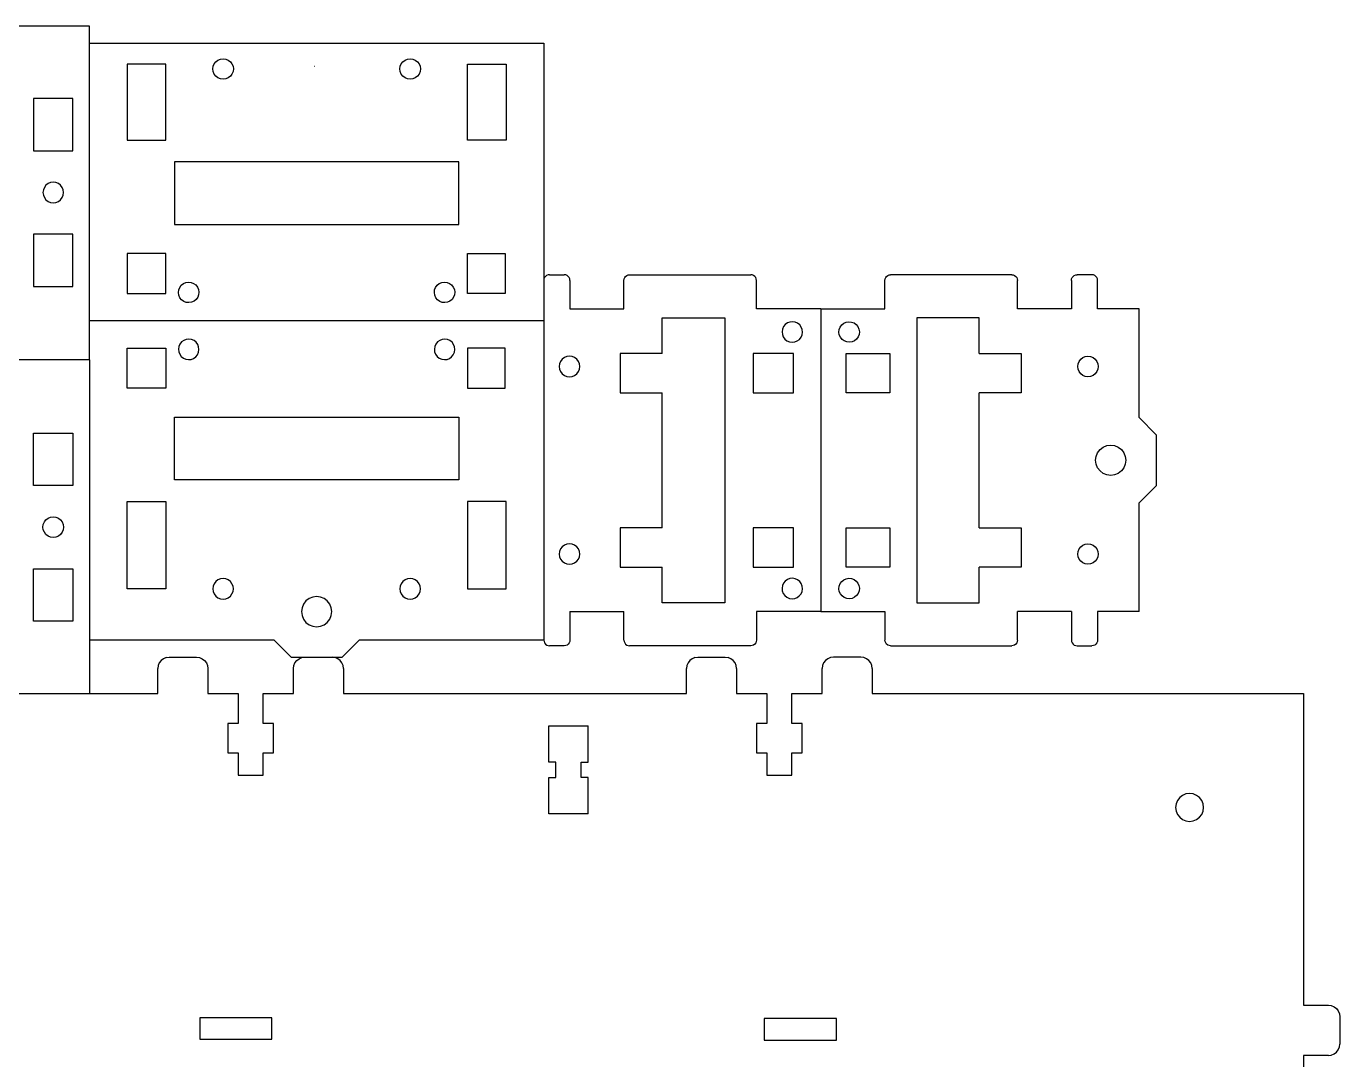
# Model space of a CAD drawing. Extents: x 0 to 941, y 0 to 539.
# Drawn here: x 654.4 to 885, y 357.6 to 538.9 of the extents above; entities that cross this region are included whole.
import ezdxf

# ---------------------------------------------------------------- set-up
doc = ezdxf.new("R2010")
doc.units = 0
doc.layers.add('Layer_1', color=7, linetype='CONTINUOUS')

msp = doc.modelspace()

# ---------------------------------------------------------------- linework, layer by layer
at = {"layer": 'Layer_1', "color": 7}
for points in [[(665.507517, 480.402484), (665.507517, 538.902465), (634.4574, 538.902211), (634.4574, 532.902223)], [(687.414537, 532.312246), (687.700005, 532.685005), (688.072058, 532.971094), (688.505298, 533.150898), (688.970259, 533.212225), (689.435192, 533.150898), (689.868431, 532.971094)], [(689.868431, 532.971094), (690.240513, 532.685005), (690.52598, 532.312246), (690.705446, 531.878132), (690.766631, 531.41224), (690.705446, 530.946375), (690.52598, 530.512261), (690.240513, 530.139446)], [(720.069285, 531.878132), (720.24875, 532.312246), (720.534274, 532.685005), (720.906271, 532.971094)], [(720.906271, 532.971094), (721.339539, 533.150898), (721.8045, 533.212225), (722.269433, 533.150898), (722.7027, 532.971094)], [(722.7027, 532.971094), (723.074754, 532.685005)], [(723.074754, 532.685005), (723.360194, 532.312246)], [(672.104038, 532.229696), (672.104038, 518.917528)], [(678.890438, 532.229696), (672.104038, 532.229696)], [(678.890438, 518.917528), (678.890438, 532.229696)], [(690.240513, 530.139446), (689.868431, 529.853413), (689.435192, 529.673553), (688.970259, 529.612255), (688.505298, 529.673553), (688.072058, 529.853413), (687.700005, 530.139446), (687.414537, 530.512261), (687.235044, 530.946375), (687.173858, 531.41224), (687.235044, 531.878132), (687.414537, 532.312246)], [(704.966812, 531.889396), (704.994752, 531.893064)], [(704.994808, 531.893062), (705.022748, 531.889675)], [(723.360194, 532.312246), (723.539687, 531.878132), (723.600901, 531.41224), (723.539687, 530.946375), (723.360194, 530.512261), (723.074754, 530.139446), (722.7027, 529.853413), (722.269433, 529.673553), (721.8045, 529.612255), (721.339539, 529.673553), (720.906271, 529.853413), (720.534274, 530.139446), (720.24875, 530.512261), (720.069285, 530.946375), (720.008071, 531.41224), (720.069285, 531.878132)], [(738.670749, 532.229696), (738.670749, 518.917528), (731.884321, 518.917528), (731.884321, 532.229696), (738.670749, 532.229696)], [(662.607401, 526.252221), (655.707378, 526.252221), (655.707378, 517.052228)], [(662.607401, 517.052228), (662.607401, 526.252221)], [(672.104038, 518.917528), (678.890438, 518.917528)], [(655.707378, 517.052228), (662.607401, 517.052228)], [(680.437326, 515.112354), (680.437326, 504.112461)], [(730.337404, 515.112354), (680.437326, 515.112354)], [(730.337404, 504.112461), (730.337404, 515.112354)], [(657.417052, 510.218556), (657.355669, 509.75224)], [(657.355669, 509.75224), (657.417052, 509.285924)], [(657.597054, 510.653093), (657.417052, 510.218556)], [(657.883368, 511.026248), (657.597054, 510.653093)], [(658.256522, 511.312562), (657.883368, 511.026248)], [(658.69106, 511.492563), (658.256522, 511.312562)], [(659.157376, 511.553947), (658.69106, 511.492563)], [(659.62372, 511.492563), (659.157376, 511.553947)], [(660.058257, 511.312562), (659.62372, 511.492563)], [(660.431411, 511.026248), (660.058257, 511.312562)], [(660.717726, 510.653093), (660.431411, 511.026248)], [(660.897727, 510.218556), (660.717726, 510.653093)], [(660.95911, 509.75224), (660.897727, 510.218556)], [(660.897727, 509.285924), (660.95911, 509.75224)], [(657.417052, 509.285924), (657.597054, 508.851359)], [(657.597054, 508.851359), (657.883368, 508.478233)], [(657.883368, 508.478233), (658.256522, 508.19189)], [(658.256522, 508.19189), (658.69106, 508.011889)], [(658.69106, 508.011889), (659.157376, 507.950505)], [(659.157376, 507.950505), (659.62372, 508.011889)], [(659.62372, 508.011889), (660.058257, 508.19189)], [(660.058257, 508.19189), (660.431411, 508.478233)], [(660.431411, 508.478233), (660.717726, 508.851359)], [(660.717726, 508.851359), (660.897727, 509.285924)], [(680.437326, 504.112461), (730.337404, 504.112461)], [(655.707378, 502.452224), (655.707378, 493.252231)], [(662.607401, 502.452224), (655.707378, 502.452224)], [(662.607401, 493.252231), (662.607401, 502.452224)], [(672.104038, 499.029924), (672.104038, 492.030019)], [(678.890438, 499.029924), (672.104038, 499.029924)], [(678.890438, 492.030019), (678.890438, 499.029924)], [(738.471105, 492.030019), (731.884321, 492.030019), (731.884321, 499.029924), (738.471105, 499.029924), (738.471105, 492.030019)], [(681.356693, 493.09448), (681.633694, 493.473674), (681.999172, 493.76806), (682.428235, 493.957654), (682.891672, 494.029536), (683.357931, 493.978736), (683.795093, 493.808781), (684.173525, 493.531244)], [(684.173525, 493.531244), (684.467347, 493.165033)], [(727.885824, 490.430525), (727.419565, 490.480566), (726.982092, 490.64984), (726.603266, 490.926816), (726.308851, 491.292545), (726.118972, 491.722228), (726.046526, 492.186455), (726.096451, 492.653674), (726.265417, 493.092022), (726.541798, 493.471642), (726.906852, 493.766561)], [(726.906852, 493.766561), (727.335604, 493.956892), (727.798928, 494.029479), (728.265244, 493.979413), (728.702688, 493.810111), (729.081572, 493.533163), (729.375958, 493.167431), (729.565837, 492.737748)], [(655.707378, 493.252231), (662.607401, 493.252231)], [(672.104038, 492.030019), (678.890438, 492.030019)], [(682.069587, 490.651195), (681.691183, 490.928735), (681.397362, 491.295), (681.208132, 491.724912), (681.136362, 492.189277), (681.187106, 492.656443), (681.356693, 493.09448)], [(684.728289, 492.270727), (684.677602, 491.803593), (684.508015, 491.365499), (684.230986, 490.986305), (683.865508, 490.691947), (683.436417, 490.502322)], [(684.467347, 493.165033), (684.656577, 492.735095)], [(684.656577, 492.735095), (684.728289, 492.270727)], [(729.419392, 491.367954), (729.142983, 490.988365), (728.777985, 490.69339), (728.349177, 490.503084)], [(729.588302, 491.806305), (729.419392, 491.367954)], [(729.565837, 492.737748), (729.638312, 492.273521)], [(729.638312, 492.273521), (729.588302, 491.806305)], [(682.506777, 490.48124), (682.069587, 490.651195)], [(682.973008, 490.43044), (682.506777, 490.48124)], [(683.436417, 490.502322), (682.973008, 490.43044)], [(728.349177, 490.503084), (727.885824, 490.430525)], [(793.854309, 489.330649), (793.854309, 436.230989)], [(745.25728, 487.230294), (745.25728, 431.230237), (712.861245, 431.230237)], [(766.028892, 487.783619), (777.006884, 487.783619)], [(766.028892, 481.533639), (766.028892, 487.783619)], [(777.006884, 487.783619), (777.006884, 437.783973)], [(788.002798, 486.862361), (787.624395, 486.584796), (787.330602, 486.218528), (787.141428, 485.788619), (787.069715, 485.324222), (787.120459, 484.857088), (787.290103, 484.419051), (787.567132, 484.039913), (787.932638, 483.745499), (788.361757, 483.555902), (788.825194, 483.484105), (789.291397, 483.534905), (789.728587, 483.704915), (790.106963, 483.982481), (790.400756, 484.348693), (790.589958, 484.778686), (790.661642, 485.243055)], [(788.439989, 487.0324), (788.002798, 486.862361)], [(788.906192, 487.083144), (788.439989, 487.0324)], [(789.369629, 487.011346), (788.906192, 487.083144)], [(789.798748, 486.821809), (789.369629, 487.011346)], [(790.164254, 486.527392), (789.798748, 486.821809)], [(790.441255, 486.148254), (790.164254, 486.527392)], [(797.26869, 486.145347), (797.54572, 486.524513)], [(797.54572, 486.524513), (797.911254, 486.818874)], [(797.911254, 486.818874), (798.340344, 487.008439)], [(798.340344, 487.008439), (798.803782, 487.080265)], [(798.803782, 487.080265), (799.269984, 487.029437)], [(799.269984, 487.029437), (799.707203, 486.859454)], [(799.707203, 486.859454), (800.085578, 486.581892)], [(800.085578, 486.581892), (800.379344, 486.215621)], [(821.681054, 487.780684), (810.703089, 487.780684), (810.703089, 437.781123), (821.681054, 437.781123)], [(821.681054, 481.53076), (821.681054, 487.780684)], [(790.610927, 485.710164), (790.441255, 486.148254)], [(790.661642, 485.243055), (790.610927, 485.710164)], [(797.119903, 484.775779), (797.048218, 485.240176)], [(797.048331, 485.240176), (797.099075, 485.707282)], [(797.099075, 485.707282), (797.26869, 486.145347)], [(797.309076, 484.345842), (797.119903, 484.775779)], [(797.602898, 483.979574), (797.309076, 484.345842)], [(800.41973, 484.416144), (800.142757, 484.037006)], [(800.379372, 486.215677), (800.568574, 485.78574)], [(800.589373, 484.854209), (800.41973, 484.416144)], [(800.568574, 485.78574), (800.64023, 485.321371)], [(800.640117, 485.321371), (800.589373, 484.854209)], [(672.103784, 482.430343), (678.890184, 482.430343)], [(672.103784, 475.430414), (672.103784, 482.430343)], [(678.890184, 482.430343), (678.890184, 475.430414)], [(681.207849, 482.735426), (681.136137, 482.271085)], [(681.136137, 482.271085), (681.186824, 481.803979)], [(681.397108, 483.165391), (681.207849, 482.735426)], [(681.690901, 483.531634), (681.397108, 483.165391)], [(682.069333, 483.80914), (681.690901, 483.531634)], [(682.506523, 483.979066), (682.069333, 483.80914)], [(682.972726, 484.029866), (682.506523, 483.979066)], [(683.436163, 483.958041), (682.972726, 484.029866)], [(683.865254, 483.768415), (683.436163, 483.958041)], [(684.230732, 483.474001), (683.865254, 483.768415)], [(684.507761, 483.094836), (684.230732, 483.474001)], [(684.677348, 482.65677), (684.507761, 483.094836)], [(684.656323, 481.725239), (684.728035, 482.189608)], [(684.728035, 482.189608), (684.677348, 482.65677)], [(727.335378, 480.503471), (727.798702, 480.430884), (728.265018, 480.480893), (728.702463, 480.650199), (729.081318, 480.927143), (729.375704, 481.292903), (729.565583, 481.722587), (729.638029, 482.186842), (729.588076, 482.654036), (729.419166, 483.09238), (729.142758, 483.471969), (728.777703, 483.766951), (728.348923, 483.957222), (727.885599, 484.02981), (727.419311, 483.979743), (726.981838, 483.810467), (726.603012, 483.533525), (726.308597, 483.167762), (726.118718, 482.73811), (726.046272, 482.273879), (726.096225, 481.806632), (726.265163, 481.368341), (726.541572, 480.988724), (726.906598, 480.693717), (727.335378, 480.503471)], [(731.884067, 482.430343), (731.884067, 475.430414), (738.470879, 475.430414), (738.470879, 482.430343), (731.884067, 482.430343)], [(797.981273, 483.702009), (797.602898, 483.979574)], [(798.418435, 483.532054), (797.981273, 483.702009)], [(798.884666, 483.481198), (798.418435, 483.532054)], [(799.348132, 483.553052), (798.884666, 483.481226)], [(799.777222, 483.74262), (799.348132, 483.553052)], [(800.142757, 484.037006), (799.777222, 483.74262)], [(665.457394, 480.40223), (369.457619, 480.40223)], [(665.505626, 480.402399), (665.505626, 421.902417)], [(681.186824, 481.803979), (681.356439, 481.365858)], [(681.356439, 481.365858), (681.633412, 480.986692)], [(681.633412, 480.986692), (681.998918, 480.692281)], [(681.998918, 480.692281), (682.428009, 480.502681)], [(682.428009, 480.502681), (682.891446, 480.430827)], [(682.891446, 480.430827), (683.357649, 480.481599)], [(683.357649, 480.481599), (683.794868, 480.651553)], [(683.794868, 480.651553), (684.173271, 480.929091)], [(684.173271, 480.929091), (684.467093, 481.295302)], [(684.467093, 481.295302), (684.656323, 481.725239)], [(748.026275, 479.699561), (747.965061, 479.233697)], [(748.491208, 480.506435), (748.205712, 480.133675), (748.026275, 479.699561)], [(750.659662, 480.792523), (750.226394, 480.972302), (749.761433, 481.033657), (749.296529, 480.972302), (748.863261, 480.792523), (748.491208, 480.506435)], [(751.031716, 480.506435), (750.659662, 480.792523)], [(751.317183, 480.133675), (751.031716, 480.506435)], [(751.496648, 479.699561), (751.317183, 480.133675)], [(751.557862, 479.233697), (751.496648, 479.699561)], [(758.675168, 481.533639), (758.675168, 474.633672)], [(766.028892, 481.533639), (758.675168, 481.533639)], [(781.996884, 481.533639), (781.996884, 474.633672), (789.082722, 474.633672), (789.082722, 481.533639), (781.996884, 481.533639)], [(798.32787, 474.630822), (798.32787, 481.53076)], [(798.32787, 481.53076), (806.012471, 481.53076), (806.012471, 474.630822)], [(821.681054, 481.53076), (829.034833, 481.53076)], [(829.034833, 481.53076), (829.034833, 474.630822)], [(838.963919, 479.23079), (839.025133, 479.696654)], [(839.025133, 479.696654), (839.20457, 480.130797)], [(839.20457, 480.130797), (839.490094, 480.503528)], [(839.490094, 480.503528), (839.86212, 480.789616)], [(839.86212, 480.789616), (840.295387, 480.96942)], [(840.295387, 480.96942), (840.76032, 481.03075)], [(840.76032, 481.03075), (841.225281, 480.96942)], [(841.225281, 480.96942), (841.65852, 480.789616)], [(841.65852, 480.789616), (842.030574, 480.503528)], [(842.030574, 480.503528), (842.316042, 480.130797)], [(842.316042, 480.130797), (842.495507, 479.696654)], [(842.495507, 479.696654), (842.556721, 479.23079)], [(747.965061, 479.233697), (748.026275, 478.767805)], [(748.026275, 478.767805), (748.205712, 478.33369)], [(748.205712, 478.33369), (748.491208, 477.960903)], [(748.491208, 477.960903), (748.863261, 477.674786)], [(748.863261, 477.674786), (749.296529, 477.495042)], [(749.296529, 477.495042), (749.761433, 477.433712), (750.226394, 477.495042), (750.659662, 477.674786), (751.031716, 477.960903)], [(751.031716, 477.960903), (751.317183, 478.33369)], [(751.317183, 478.33369), (751.496648, 478.767805)], [(751.496648, 478.767805), (751.557862, 479.233697)], [(839.025133, 478.764929), (838.963919, 479.23079)], [(839.20457, 478.330783), (839.025133, 478.764929)], [(839.490094, 477.957971), (839.20457, 478.330783)], [(839.86212, 477.671936), (839.490094, 477.957971)], [(840.295387, 477.492104), (839.86212, 477.671936)], [(840.76032, 477.430805), (840.295387, 477.492104)], [(841.225281, 477.492104), (840.76032, 477.430805)], [(841.65852, 477.671936), (841.225281, 477.492104)], [(842.030574, 477.957971), (841.65852, 477.671936)], [(842.316042, 478.330783), (842.030574, 477.957971)], [(842.495507, 478.764929), (842.316042, 478.330783)], [(842.556721, 479.23079), (842.495507, 478.764929)], [(678.890184, 475.430414), (672.103784, 475.430414)], [(758.675168, 474.633672), (766.028892, 474.633672)], [(766.028892, 450.93392), (766.028892, 474.633672)], [(806.012471, 474.630822), (798.32787, 474.630822)], [(829.034833, 474.630822), (821.681054, 474.630822)], [(821.681054, 450.930988), (821.681054, 474.630822)], [(680.437072, 459.347529), (680.437072, 470.347874)], [(680.437072, 470.347874), (730.33715, 470.347874)], [(730.33715, 470.347874), (730.33715, 459.347529)], [(655.705544, 467.552172), (662.605538, 467.552172)], [(655.705544, 458.352151), (655.705544, 467.552172)], [(662.605538, 467.552172), (662.605538, 458.352151)], [(842.106351, 462.783613), (842.196577, 463.469924)], [(842.196577, 463.469924), (842.460991, 464.109493), (842.88153, 464.658697), (843.429662, 465.08014)], [(843.429662, 465.08014), (844.067936, 465.345062)], [(844.067936, 465.345062), (844.75289, 465.435404)], [(844.75289, 465.435404), (845.437899, 465.345062)], [(845.437899, 465.345062), (846.076173, 465.08014)], [(846.076173, 465.08014), (846.624305, 464.658697), (847.044873, 464.109493), (847.309258, 463.469924), (847.399485, 462.783613)], [(842.196577, 462.097248), (842.106351, 462.783613)], [(842.460991, 461.457705), (842.196577, 462.097248)], [(842.88153, 460.908475), (842.460991, 461.457705)], [(847.044873, 461.457705), (846.624305, 460.908475), (846.076173, 460.487058)], [(847.309258, 462.097248), (847.044873, 461.457705)], [(847.399485, 462.783613), (847.309258, 462.097248)], [(730.33715, 459.347529), (680.437072, 459.347529)], [(843.429662, 460.487058), (842.88153, 460.908475)], [(844.067936, 460.222136), (843.429662, 460.487058)], [(845.437899, 460.222136), (844.75289, 460.131796), (844.067936, 460.222136)], [(846.076173, 460.487058), (845.437899, 460.222136)], [(662.605538, 458.352151), (655.705544, 458.352151)], [(672.103784, 455.542383), (678.890184, 455.542383)], [(672.103784, 440.230194), (672.103784, 455.542383)], [(678.890184, 455.542383), (678.890184, 440.230222)], [(738.670467, 440.230194), (738.670467, 455.542383), (731.884067, 455.542383), (731.884067, 440.230222), (738.670467, 440.230194)], [(657.415218, 451.518479), (657.595219, 451.953016)], [(657.595219, 451.953016), (657.881534, 452.32617)], [(657.881534, 452.32617), (658.254688, 452.612513)], [(658.254688, 452.612513), (658.689225, 452.792486)], [(658.689225, 452.792486), (659.155541, 452.853898)], [(659.155541, 452.853898), (659.621885, 452.792486)], [(659.621885, 452.792486), (660.056423, 452.612513)], [(660.056423, 452.612513), (660.429577, 452.32617)], [(660.429577, 452.32617), (660.715891, 451.953016)], [(660.715891, 451.953016), (660.895893, 451.518479)], [(657.353834, 451.052163), (657.415218, 451.518479)], [(657.415218, 450.585847), (657.353834, 451.052163)], [(657.595219, 450.151309), (657.415218, 450.585847)], [(657.881534, 449.778155), (657.595219, 450.151309)], [(658.254688, 449.491841), (657.881534, 449.778155)], [(660.429577, 449.778155), (660.056423, 449.491841)], [(660.715891, 450.151309), (660.429577, 449.778155)], [(660.895893, 450.585847), (660.715891, 450.151309)], [(660.895893, 451.518479), (660.957276, 451.052163)], [(660.957276, 451.052163), (660.895893, 450.585847)], [(758.675168, 450.93392), (758.675168, 444.033954)], [(766.028892, 450.93392), (758.675168, 450.93392)], [(789.082722, 444.033954), (789.082722, 450.93392), (781.996884, 450.93392), (781.996884, 444.033954), (789.082722, 444.033954)], [(798.32787, 450.930988), (806.012471, 450.930988)], [(806.012471, 444.031047), (798.32787, 444.031047), (798.32787, 450.930988)], [(806.012471, 450.930988), (806.012471, 444.031047)], [(829.034833, 450.930988), (829.034833, 444.031047), (821.681054, 444.031047)], [(821.681054, 450.930988), (829.034833, 450.930988)], [(658.689225, 449.311839), (658.254688, 449.491841)], [(659.155541, 449.250428), (658.689225, 449.311839)], [(659.621885, 449.311839), (659.155541, 449.250428)], [(660.056423, 449.491841), (659.621885, 449.311839)], [(748.205712, 447.233877), (748.026275, 446.799791)], [(748.491208, 447.606718), (748.205712, 447.233877)], [(748.863261, 447.892753), (748.491208, 447.606718)], [(749.761433, 448.133909), (749.296529, 448.072585), (748.863261, 447.892753)], [(750.226394, 448.072585), (749.761433, 448.133909)], [(750.659662, 447.892753), (750.226394, 448.072585)], [(751.031716, 447.606718), (750.659662, 447.892753)], [(751.317183, 447.233877), (751.031716, 447.606718)], [(751.496648, 446.799791), (751.317183, 447.233877)], [(839.025133, 446.796881), (839.20457, 447.231023)], [(839.20457, 447.231023), (839.490094, 447.603783)], [(839.490094, 447.603783), (839.86212, 447.889818)], [(839.86212, 447.889818), (840.295387, 448.06965)], [(840.295387, 448.06965), (840.76032, 448.131005)], [(840.76032, 448.131005), (841.225281, 448.06965)], [(841.225281, 448.06965), (841.65852, 447.889818)], [(841.65852, 447.889818), (842.030574, 447.603783)], [(842.030574, 447.603783), (842.316042, 447.231023)], [(842.316042, 447.231023), (842.495507, 446.796881)], [(748.026275, 446.799791), (747.965061, 446.333895)], [(747.965061, 446.333895), (748.026275, 445.868059)], [(748.026275, 445.868059), (748.205712, 445.433945)], [(748.205712, 445.433945), (748.491208, 445.06113)], [(748.491208, 445.06113), (748.863261, 444.775069), (749.296529, 444.595265), (749.761433, 444.533939)], [(750.659662, 444.775069), (751.031716, 445.06113)], [(751.031716, 445.06113), (751.317183, 445.433945)], [(751.317183, 445.433945), (751.496648, 445.868059)], [(751.557862, 446.333895), (751.496648, 446.799791)], [(751.496648, 445.868059), (751.557862, 446.333895)], [(838.963919, 446.331017), (839.025133, 446.796881)], [(839.025133, 445.865153), (838.963919, 446.331017)], [(839.20457, 445.431038), (839.025133, 445.865153)], [(839.490094, 445.058223), (839.20457, 445.431038)], [(839.86212, 444.772162), (839.490094, 445.058223)], [(842.030574, 445.058223), (841.65852, 444.772162)], [(842.316042, 445.431038), (842.030574, 445.058223)], [(842.495507, 445.865153), (842.316042, 445.431038)], [(842.495507, 446.796881), (842.556721, 446.331017)], [(842.556721, 446.331017), (842.495507, 445.865153)], [(655.705544, 443.752175), (662.605538, 443.752175)], [(655.705544, 434.552182), (655.705544, 443.752175)], [(662.605538, 443.752175), (662.605538, 434.552182)], [(749.761433, 444.533939), (750.226394, 444.595265)], [(750.226394, 444.595265), (750.659662, 444.775069)], [(758.675168, 444.033954), (766.028892, 444.033954)], [(766.028892, 437.783973), (766.028892, 444.033954)], [(821.681054, 437.781123), (821.681054, 444.031047)], [(840.295387, 444.592359), (839.86212, 444.772162)], [(840.76032, 444.53106), (840.295387, 444.592359)], [(841.225281, 444.592359), (840.76032, 444.53106)], [(841.65852, 444.772162), (841.225281, 444.592359)], [(689.434938, 441.968849), (688.970005, 442.030148), (688.505044, 441.968849), (688.071804, 441.788989), (687.699751, 441.502928), (687.414255, 441.130169), (687.234818, 440.696055), (687.173604, 440.230222), (687.234818, 439.764327), (687.414255, 439.330212), (687.699751, 438.957369), (688.071804, 438.671365), (688.505044, 438.491533), (688.970005, 438.430206), (689.434938, 438.491533), (689.868177, 438.671365), (690.240259, 438.957425)], [(689.868177, 441.788989), (689.434938, 441.968849)], [(690.240259, 441.502928), (689.868177, 441.788989)], [(690.525726, 441.130169), (690.240259, 441.502928)], [(690.705192, 440.696055), (690.525726, 441.130169)], [(690.766377, 440.230194), (690.705192, 440.696055)], [(720.069059, 440.696055), (720.007845, 440.230222)], [(720.248496, 441.130169), (720.069059, 440.696055)], [(720.533992, 441.502928), (720.248496, 441.130169)], [(720.906046, 441.788989), (720.533992, 441.502928)], [(721.339285, 441.968849), (720.906046, 441.788989)], [(721.804246, 442.030148), (721.339285, 441.968849)], [(722.269179, 438.491533), (722.702446, 438.671365), (723.0745, 438.957425), (723.359968, 439.330212), (723.539433, 439.764327), (723.600647, 440.230222), (723.539433, 440.696055), (723.359968, 441.130169), (723.0745, 441.502928), (722.702446, 441.788989), (722.269179, 441.968849), (721.804246, 442.030148)], [(787.143093, 440.794607), (787.069885, 440.330493), (787.119048, 439.863161), (787.287252, 439.424559), (787.56304, 439.044462)], [(787.628685, 441.589232), (787.333678, 441.223923), (787.143093, 440.794607)], [(788.007991, 441.865527), (787.628685, 441.589232)], [(788.445746, 442.034014), (788.007991, 441.865527)], [(788.91209, 442.083318), (788.445746, 442.034014)], [(789.375302, 442.009969), (788.91209, 442.083318)], [(789.803771, 441.819017), (789.375302, 442.009969)], [(790.168318, 441.523449), (789.803771, 441.819017)], [(790.444105, 441.143352), (790.168318, 441.523449)], [(790.61231, 440.704776), (790.444105, 441.143352)], [(790.661501, 440.237472), (790.61231, 440.704776)], [(797.048557, 440.234565), (797.097748, 440.701841)], [(797.097748, 440.701841), (797.265953, 441.14047)], [(797.265953, 441.14047), (797.54174, 441.520542)], [(797.54174, 441.520542), (797.906287, 441.81611)], [(797.906287, 441.81611), (798.334756, 442.00709)], [(798.334756, 442.00709), (798.797968, 442.08044)], [(798.797968, 442.08044), (799.26434, 442.031192)], [(799.26434, 442.031192), (799.702067, 441.862621)], [(799.702067, 441.862621), (800.081345, 441.586297)], [(800.081345, 441.586297), (800.37638, 441.221017)], [(800.37638, 441.221017), (800.566993, 440.791728)], [(800.566993, 440.791728), (800.640173, 440.327557)], [(800.640117, 440.327557), (800.590926, 439.860282)], [(678.890184, 440.230194), (672.103784, 440.230194)], [(690.240259, 438.957369), (690.525726, 439.330212)], [(690.525726, 439.330212), (690.705192, 439.764327)], [(690.705192, 439.764327), (690.766377, 440.230222)], [(704.699434, 438.789277), (704.061132, 438.52433), (703.513029, 438.102944), (703.092461, 437.553708)], [(705.384416, 438.879676), (704.699434, 438.789277)], [(706.069398, 438.789277), (705.384416, 438.879676)], [(706.707671, 438.52433), (706.069398, 438.789277)], [(707.255803, 438.102944), (706.707671, 438.52433)], [(707.676371, 437.553708), (707.255803, 438.102944)], [(720.007845, 440.230194), (720.069059, 439.764327)], [(720.069059, 439.764327), (720.248496, 439.330212)], [(720.248496, 439.330212), (720.533992, 438.957369)], [(720.533992, 438.957369), (720.906046, 438.671365)], [(720.906046, 438.671365), (721.339285, 438.491533)], [(721.339285, 438.491533), (721.804246, 438.430206)], [(721.804246, 438.430206), (722.269179, 438.491533)], [(787.56304, 439.044462), (787.927586, 438.748919)], [(787.927586, 438.748919), (788.356056, 438.557939)], [(788.356056, 438.557939), (788.819267, 438.484593)], [(788.819267, 438.484593), (789.285611, 438.533866)], [(789.285611, 438.533866), (789.723394, 438.702412)], [(789.723394, 438.702412), (790.102701, 438.978705)], [(790.102701, 438.978705), (790.397708, 439.344016)], [(790.397708, 439.344016), (790.588293, 439.773301)], [(790.588293, 439.773301), (790.661501, 440.237472)], [(797.121681, 439.770394), (797.0485, 440.234565)], [(797.312322, 439.341081), (797.121681, 439.770394)], [(797.607272, 438.975826), (797.312322, 439.341081)], [(797.986607, 438.699474), (797.607272, 438.975826)], [(798.424362, 438.530931), (797.986607, 438.699474)], [(798.890706, 438.481683), (798.424362, 438.530931)], [(799.353917, 438.555033), (798.890706, 438.481683)], [(799.782387, 438.745984), (799.353917, 438.555033)], [(800.146934, 439.041584), (799.782387, 438.745984)], [(800.422693, 439.421652), (800.146934, 439.041584)], [(800.590926, 439.860282), (800.422693, 439.421652)], [(702.828075, 436.914193), (702.737877, 436.227828)], [(702.737877, 436.227828), (702.828075, 435.541464)], [(703.092461, 437.553708), (702.828075, 436.914193)], [(707.940757, 436.914193), (707.676371, 437.553708)], [(707.940757, 435.541464), (708.030927, 436.227828), (707.940757, 436.914193)], [(777.006884, 437.783973), (766.028892, 437.783973)], [(662.605538, 434.552182), (655.705544, 434.552182)], [(702.828075, 435.541464), (703.092461, 434.90192)], [(703.092461, 434.90192), (703.513029, 434.352715), (704.061132, 433.931329), (704.699434, 433.666379), (705.384416, 433.576012)], [(705.384416, 433.576012), (706.069398, 433.666379)], [(706.069398, 433.666379), (706.707671, 433.931329)], [(706.707671, 433.931329), (707.255803, 434.352715), (707.676371, 434.90192)], [(707.676371, 434.90192), (707.940757, 435.541464)], [(746.150372, 400.786043), (746.150372, 402.711041), (746.150372, 404.636042), (746.14755, 407.126549), (747.376204, 407.127677), (747.376204, 409.844066), (746.145348, 409.845477), (746.149299, 412.336218), (746.149299, 414.261217), (746.149299, 416.186215)], [(746.150372, 416.186034), (753.050366, 416.186034)], [(753.03349, 400.78131), (753.03349, 402.706308), (753.03349, 404.631309), (753.036312, 407.121816), (751.807657, 407.122945), (751.807657, 409.839333), (753.038513, 409.840745), (753.034562, 412.331486), (753.034562, 414.256484), (753.034562, 416.181482)], [(858.60032, 404.336031), (857.966224, 404.25255), (857.375335, 404.007779), (856.867928, 403.618425), (856.478574, 403.111017), (856.233802, 402.520129), (856.150321, 401.886032)], [(859.234446, 404.25255), (858.60032, 404.336031)], [(859.825334, 404.007779), (859.234446, 404.25255)], [(860.332742, 403.618425), (859.825334, 404.007779)], [(860.722095, 403.111017), (860.332742, 403.618425)], [(856.150321, 401.886032), (856.233802, 401.251907)], [(856.233802, 401.251907), (856.478574, 400.661018)], [(860.966838, 402.520129), (860.722095, 403.111017)], [(860.722095, 400.661018), (860.966838, 401.251907)], [(861.050348, 401.886032), (860.966838, 402.520129)], [(860.966838, 401.251907), (861.050348, 401.886032)], [(753.050366, 400.786043), (749.600369, 400.786043), (746.150372, 400.786043)], [(856.478574, 400.661018), (856.867928, 400.153611)], [(856.867928, 400.153611), (857.375335, 399.764257)], [(857.375335, 399.764257), (857.966224, 399.519514)], [(857.966224, 399.519514), (858.60032, 399.436033)], [(858.60032, 399.436033), (859.234446, 399.519514)], [(859.234446, 399.519514), (859.825334, 399.764257)], [(859.825334, 399.764257), (860.332742, 400.153611)], [(860.332742, 400.153611), (860.722095, 400.661018)], [(684.862486, 365.008282), (684.862486, 361.231392)], [(697.525825, 365.008282), (684.862486, 365.008282)], [(697.525825, 361.231392), (697.525825, 365.008282)], [(783.956155, 364.859285), (783.956155, 361.082394)], [(796.619494, 364.859285), (783.956155, 364.859285)], [(796.619494, 361.082394), (796.619494, 364.859285)], [(684.862486, 361.231392), (697.525825, 361.231392)], [(783.956155, 361.082394), (796.619494, 361.082394)]]:
    msp.add_lwpolyline(points, dxfattribs=at)
at = {"layer": 'Layer_1', "color": 5}
for points in [[(665.517225, 535.927922), (745.257534, 535.927922), (745.257534, 487.23004), (665.487084, 487.23004)], [(745.288747, 494.592371), (745.25474, 494.333602)], [(745.388456, 494.83353), (745.288747, 494.592371)], [(745.547037, 495.040681), (745.388456, 494.83353)], [(745.753737, 495.199544), (745.547037, 495.040681)], [(745.994472, 495.299479), (745.753737, 495.199544)], [(746.252762, 495.333572), (745.994472, 495.299479)], [(746.252762, 495.333572), (748.847259, 495.333572)], [(749.105549, 495.299479), (748.847259, 495.333572)], [(749.346256, 495.199544), (749.105549, 495.299479)], [(749.552928, 495.040681), (749.346256, 495.199544)], [(749.711536, 494.83353), (749.552928, 495.040681)], [(749.811246, 494.592371), (749.711536, 494.83353)], [(749.845253, 494.333602), (749.811246, 494.592371)], [(749.845253, 494.333602), (749.845253, 489.333584)], [(759.324844, 494.333602), (759.358852, 494.592371)], [(759.324844, 489.333584), (759.324844, 494.333602)], [(759.358852, 494.592371), (759.458532, 494.83353)], [(759.458532, 494.83353), (759.617141, 495.040681)], [(759.617141, 495.040681), (759.823841, 495.199544)], [(759.823841, 495.199544), (760.064548, 495.299479)], [(760.064548, 495.299479), (760.322866, 495.333572), (781.580267, 495.333572)], [(781.838585, 495.299479), (781.580267, 495.333572)], [(782.079293, 495.199544), (781.838585, 495.299479)], [(782.285992, 495.040681), (782.079293, 495.199544)], [(782.444601, 494.83353), (782.285992, 495.040681)], [(782.544282, 494.592371), (782.444601, 494.83353)], [(782.578262, 494.333602), (782.544282, 494.592371)], [(782.578262, 489.333584), (782.578262, 494.333602)], [(805.131684, 494.330582), (805.16572, 494.589436), (805.2654, 494.830595)], [(805.131684, 489.330649), (805.131684, 494.33061)], [(805.2654, 494.830595), (805.424009, 495.037718)], [(805.424009, 495.037718), (805.630709, 495.196609)], [(805.630709, 495.196609), (805.871416, 495.296519)], [(805.871388, 495.296519), (806.129678, 495.330608)], [(827.387135, 495.330608), (806.129678, 495.330608)], [(827.387135, 495.330608), (827.645397, 495.296519)], [(827.645397, 495.296519), (827.886104, 495.196609)], [(827.886104, 495.196666), (828.092804, 495.037775)], [(828.092804, 495.037718), (828.251413, 494.830595)], [(828.251413, 494.830595), (828.351094, 494.589436)], [(828.351094, 494.589436), (828.385101, 494.33061)], [(828.385101, 489.330649), (828.385101, 494.33061)], [(837.864692, 494.33061), (837.8987, 494.589436)], [(837.864692, 494.330667), (837.864692, 489.330708)], [(837.8987, 494.589436), (837.998437, 494.830595)], [(837.998437, 494.830595), (838.157046, 495.037718)], [(838.157046, 495.037718), (838.363717, 495.196609)], [(838.363717, 495.196609), (838.604424, 495.296519)], [(838.604424, 495.296519), (838.862714, 495.330608)], [(841.457211, 495.330608), (838.862714, 495.330608)], [(841.715501, 495.296519), (841.457211, 495.330608)], [(841.95618, 495.196609), (841.715501, 495.296519)], [(842.421198, 494.589436), (842.321489, 494.830595), (842.162908, 495.037718), (841.95618, 495.196609)], [(842.455206, 494.330667), (842.421198, 494.589465)], [(842.455206, 489.330708), (842.455206, 494.330667)], [(749.845253, 489.333584), (759.324844, 489.333584)], [(793.855692, 489.333584), (782.578262, 489.333584)], [(793.854309, 489.330649), (805.131684, 489.330649)], [(837.864692, 489.330708), (828.385101, 489.330708)], [(849.742324, 489.330649), (842.455206, 489.330649)], [(849.742324, 470.269839), (849.742324, 489.330649)], [(852.736364, 467.269874), (849.742324, 470.269839)], [(852.736364, 467.269874), (852.736364, 458.288998)], [(852.736364, 458.291792), (849.742324, 455.291826)], [(849.742324, 436.230989), (849.742324, 455.291855)], [(749.843842, 436.233981), (749.843842, 431.234019)], [(749.843842, 436.233981), (759.324844, 436.233981)], [(759.324844, 431.234019), (759.324844, 436.233981)], [(793.855692, 436.233981), (782.578262, 436.233981)], [(782.578262, 436.233981), (782.578262, 431.234019)], [(793.854309, 436.230989), (805.131684, 436.230989)], [(805.131684, 436.230989), (805.131684, 431.231084)], [(837.866131, 436.231045), (828.385101, 436.231045)], [(828.385101, 431.231055), (828.385101, 436.230989)], [(837.866131, 436.230989), (837.866131, 431.231084)], [(842.455206, 436.231045), (842.451254, 431.230322)], [(849.742324, 436.230989), (842.455206, 436.230989)], [(700.907017, 428.230299), (697.913006, 431.230237), (665.516971, 431.230237)], [(709.867234, 428.230299), (712.861245, 431.230237)], [(745.258662, 431.233257), (745.29284, 430.9746)], [(749.843842, 431.234019), (749.809806, 430.975193)], [(759.324844, 431.234019), (759.358852, 430.975193)], [(782.578262, 431.234019), (782.544282, 430.975193)], [(805.16572, 430.972314), (805.131684, 431.23114)], [(828.385101, 431.231055), (828.351094, 430.972201)], [(837.866131, 431.231084), (837.900111, 430.972229)], [(842.451254, 431.230265), (842.417134, 430.971609)], [(745.29284, 430.9746), (745.392633, 430.733611)], [(745.392633, 430.733611), (745.55127, 430.52666)], [(745.55127, 430.52666), (745.757885, 430.36791)], [(745.757885, 430.36791), (745.998508, 430.268085)], [(745.998508, 430.268085), (746.256685, 430.234052)], [(749.104138, 430.268085), (748.845848, 430.234052), (746.256685, 430.234052)], [(749.344817, 430.367992), (749.104138, 430.268085)], [(749.551516, 430.526914), (749.344817, 430.367992)], [(749.710125, 430.734034), (749.551516, 430.526914)], [(749.809806, 430.975193), (749.710125, 430.734034)], [(759.358852, 430.975193), (759.458532, 430.734034)], [(759.458532, 430.734034), (759.617141, 430.526914)], [(759.617141, 430.526914), (759.823841, 430.367992)], [(759.823841, 430.367992), (760.064548, 430.268085)], [(760.064548, 430.268085), (760.322866, 430.234052)], [(781.838585, 430.268085), (781.580267, 430.234052), (760.322866, 430.234052)], [(782.079293, 430.367992), (781.838585, 430.268085)], [(782.285992, 430.526914), (782.079293, 430.367992)], [(782.444601, 430.734034), (782.285992, 430.526914)], [(782.544282, 430.975193), (782.444601, 430.734034)], [(805.2654, 430.731099), (805.16572, 430.972314)], [(805.424009, 430.524032), (805.2654, 430.731099)], [(805.630709, 430.365113), (805.424009, 430.524032)], [(805.871388, 430.265122), (805.630709, 430.365057)], [(806.129678, 430.231117), (805.871416, 430.265122)], [(806.129678, 430.231117), (827.387135, 430.231117)], [(827.645397, 430.265122), (827.387135, 430.231117)], [(827.886104, 430.365057), (827.645397, 430.265122)], [(828.092804, 430.523948), (827.886104, 430.365057)], [(828.251413, 430.731042), (828.092804, 430.523948)], [(828.351094, 430.972229), (828.251413, 430.731042)], [(837.900111, 430.972201), (837.99982, 430.731042)], [(837.99982, 430.731042), (838.158429, 430.523948)], [(838.158429, 430.523948), (838.365128, 430.365057)], [(838.365128, 430.365057), (838.605836, 430.265122)], [(838.605836, 430.265122), (838.864125, 430.231117), (841.45326, 430.231117)], [(841.711465, 430.265093), (841.45326, 430.231086)], [(841.95206, 430.364915), (841.711465, 430.265093)], [(842.158675, 430.523665), (841.95206, 430.364915)], [(842.317312, 430.730622), (842.158675, 430.523665)], [(842.417134, 430.971609), (842.317312, 430.730622)], [(700.907017, 428.230299), (709.867234, 428.230299)]]:
    msp.add_lwpolyline(points, dxfattribs=at)
at = {"layer": 'Layer_1', "color": 4}
for points in [[(677.568566, 426.753648), (677.500409, 426.236024)], [(677.768351, 427.236022), (677.568566, 426.753648)], [(678.086189, 427.65024), (677.768351, 427.236022)], [(678.500407, 427.968078), (678.086189, 427.65024)], [(678.982781, 428.167863), (678.500407, 427.968078)], [(678.982781, 428.167863), (679.500405, 428.23602), (684.300412, 428.23602), (684.818036, 428.167863)], [(684.818036, 428.167863), (685.30041, 427.968078)], [(685.30041, 427.968078), (685.714628, 427.65024)], [(685.714628, 427.65024), (686.032466, 427.236022)], [(686.032466, 427.236022), (686.232252, 426.753648)], [(686.232252, 426.753648), (686.300408, 426.236024), (686.300408, 421.88602)], [(701.300406, 426.236024), (701.368535, 426.753648)], [(701.368535, 426.753648), (701.568348, 427.236022)], [(701.568348, 427.236022), (701.886187, 427.65024)], [(701.886187, 427.65024), (702.300404, 427.968078)], [(702.293462, 427.96816), (702.775836, 428.167945)], [(702.775836, 428.167945), (703.293488, 428.236102)], [(708.618034, 428.167863), (708.100382, 428.23602)], [(709.100408, 427.968078), (708.618034, 428.167863)], [(709.514597, 427.65024), (709.100408, 427.968078)], [(709.832436, 427.236022), (709.514597, 427.65024)], [(710.032249, 426.753648), (709.832436, 427.236022)], [(710.100406, 426.236024), (710.032249, 426.753648)], [(770.36851, 426.753648), (770.300381, 426.236024)], [(770.568323, 427.236022), (770.36851, 426.753648)], [(770.886162, 427.65024), (770.568323, 427.236022)], [(771.300379, 427.968078), (770.886162, 427.65024)], [(771.782725, 428.167863), (771.300379, 427.968078)], [(771.778266, 428.180552), (772.295918, 428.248709), (777.100356, 428.236009), (777.618008, 428.167852)], [(778.100354, 427.968078), (777.618008, 428.167863)], [(778.514572, 427.65024), (778.100354, 427.968078)], [(778.832411, 427.236022), (778.514572, 427.65024)], [(779.032224, 426.753648), (778.832411, 427.236022)], [(779.100352, 426.236024), (779.032224, 426.753648)], [(794.168507, 426.753648), (794.100351, 426.236024)], [(794.368321, 427.236022), (794.168507, 426.753648)], [(794.686159, 427.65024), (794.368321, 427.236022)], [(795.100349, 427.968078), (794.686159, 427.65024)], [(795.582723, 428.167863), (795.100349, 427.968078)], [(801.418006, 428.167863), (800.900354, 428.23602), (796.100347, 428.23602), (795.582723, 428.167863)], [(801.900352, 427.968078), (801.418006, 428.167863)], [(802.31457, 427.65024), (801.900352, 427.968078)], [(802.632408, 427.236022), (802.31457, 427.65024)], [(802.832193, 426.753648), (802.632408, 427.236022)], [(802.90035, 426.236024), (802.832193, 426.753648)], [(677.500409, 421.88602), (677.500409, 426.236024)], [(701.300406, 421.88602), (701.300406, 426.236024)], [(710.100406, 426.236024), (710.100406, 421.88602)], [(770.300381, 421.88602), (770.300381, 426.236024)], [(779.100352, 426.236024), (779.100352, 421.88602)], [(794.100351, 421.88602), (794.100351, 426.236024)], [(802.90035, 426.236024), (802.90035, 421.88602)], [(601.800422, 421.88602), (677.500409, 421.88602)], [(686.300408, 421.88602), (691.6004, 421.88602)], [(691.6004, 421.88602), (691.6004, 416.586028)], [(696.000414, 416.586028), (696.000414, 421.88602)], [(696.000414, 421.88602), (701.300406, 421.88602)], [(710.100406, 421.88602), (770.300381, 421.88602)], [(779.100352, 421.88602), (784.400345, 421.88602)], [(784.400345, 421.88602), (784.400345, 416.586028)], [(788.800358, 421.88602), (794.100351, 421.88602)], [(788.800358, 416.586028), (788.800358, 421.88602)], [(802.90035, 421.88602), (878.600337, 421.88602)], [(878.600337, 421.88602), (878.600337, 367.186047)], [(691.6004, 416.586028), (689.800387, 416.586028), (689.800387, 411.486018)], [(697.800399, 416.586028), (696.000414, 416.586028)], [(697.800399, 411.486018), (697.800399, 416.586028)], [(784.400345, 416.586028), (782.60036, 416.586028), (782.60036, 411.486018)], [(790.600372, 416.586028), (788.800358, 416.586028)], [(790.600372, 411.486018), (790.600372, 416.586028)], [(689.800387, 411.486018), (691.6004, 411.486018)], [(691.6004, 411.486018), (691.6004, 407.536036)], [(696.000414, 411.486018), (697.800399, 411.486018)], [(696.000414, 407.536036), (696.000414, 411.486018)], [(782.60036, 411.486018), (784.400345, 411.486018)], [(784.400345, 411.486018), (784.400345, 407.536036)], [(788.800358, 411.486018), (790.600372, 411.486018)], [(788.800358, 407.536036), (788.800358, 411.486018)], [(691.6004, 407.536036), (696.000414, 407.536036)], [(784.400345, 407.536036), (788.800358, 407.536036)], [(878.600337, 367.186047), (882.950341, 367.186047)], [(882.950341, 367.186047), (883.467965, 367.11789)], [(883.467965, 367.11789), (883.950339, 366.918077)], [(883.950339, 366.918077), (884.364556, 366.600238)], [(884.364556, 366.600238), (884.682395, 366.186049)], [(884.682395, 366.186049), (884.88218, 365.703675)], [(884.88218, 365.703675), (884.950337, 365.186023), (884.950337, 360.386043)], [(884.682395, 359.386045), (884.88218, 359.868391)], [(884.88218, 359.868391), (884.950337, 360.386043)], [(882.950341, 358.386047), (878.600337, 358.386047)], [(878.600337, 358.386047), (878.600337, 353.086055)], [(882.950341, 358.386047), (883.467965, 358.454176)], [(883.467965, 358.454176), (883.950339, 358.653989)], [(883.950339, 358.653989), (884.364556, 358.971828)], [(884.364556, 358.971828), (884.682395, 359.386045)]]:
    msp.add_lwpolyline(points, dxfattribs=at)

doc.saveas('drawing.dxf')
